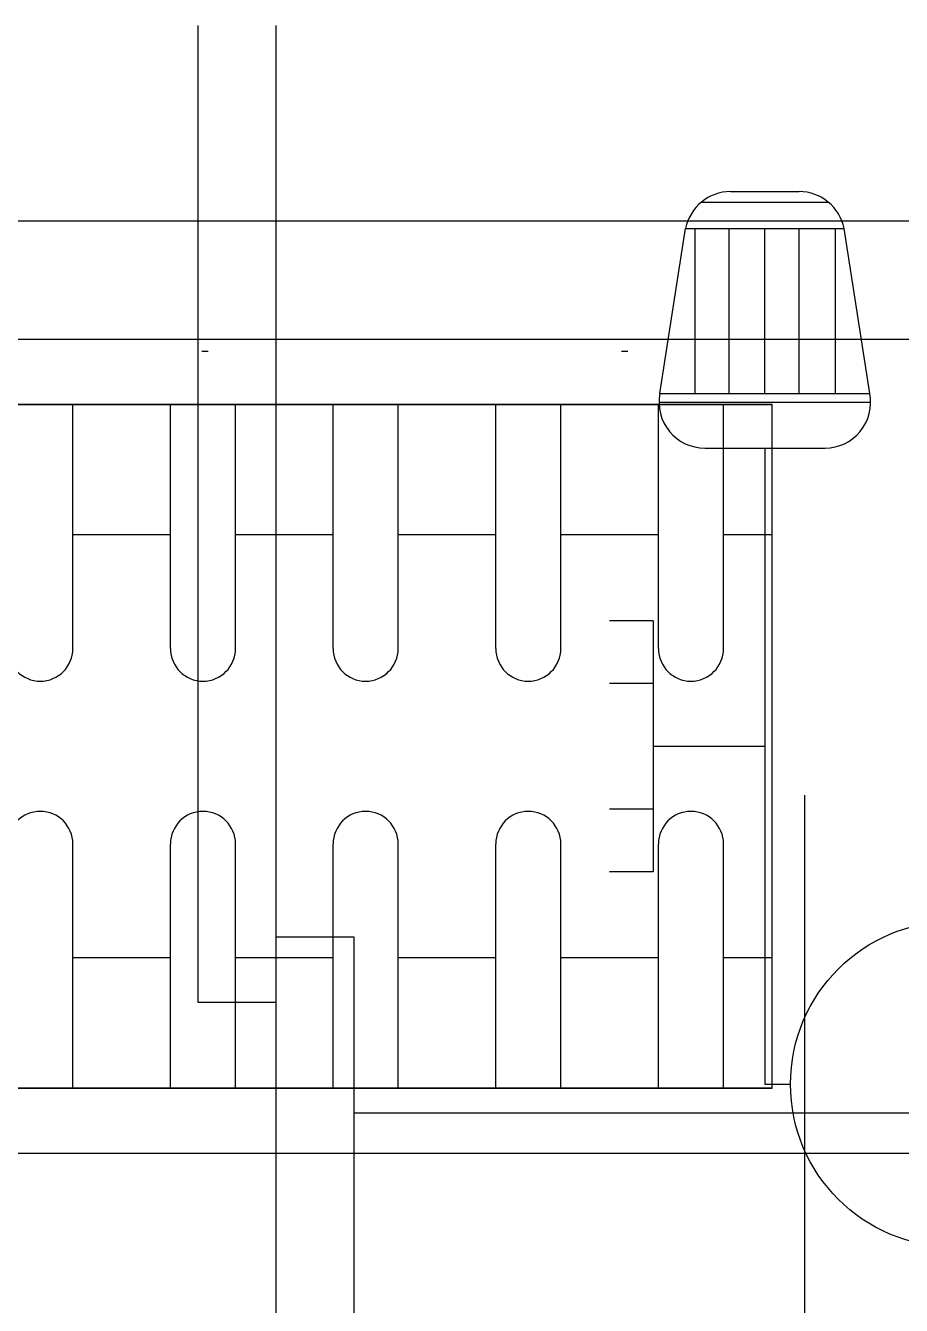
# Model space of a CAD drawing. Header units: inches. Extents: x 21 to 38546, y 13 to 15001.
# Drawn here: x 5837.91 to 5851.37, y 2542.42 to 2562.08 of the extents above; entities that cross this region are included whole.
import ezdxf

# ---------------------------------------------------------------- set-up
doc = ezdxf.new("R2010")
doc.units = ezdxf.units.IN
doc.header["$MEASUREMENT"] = 0
doc.linetypes.add('DOT', pattern=[6.35, 0, -6.35])
doc.layers.add('pex_boru_gidiş', color=1, linetype='Continuous')
doc.layers.add('RAST-IST-RADYATÖR-DİNAMİK BLOK', color=83, linetype='Continuous')
for name, color, linetype, lineweight in [('Z_MİM_-KM-BEAM-RAY', 8, 'DOT', 25), ('Z_MİM_-KM-CERAMIC-09', 8, 'Continuous', 25), ('Z_MİM_-KM-DOOR-FRAM', 8, 'Continuous', 25), ('Z_MİM_-KM-WALL-FNSH', 8, 'Continuous', 25), ('Z_MİM_-KM-WALL-PL', 8, 'Continuous', 25)]:
    doc.layers.add(name, color=color, linetype=linetype, lineweight=lineweight)

# ---------------------------------------------------------------- blocks, each defined once
blk = doc.blocks.new('A$C89484ba8')
at = {"layer": 'Z_MİM_-KM-DOOR-FRAM', "ltscale": 1.5}
blk.add_line((16.7, 2.4), (16.7, 82.4), dxfattribs=at)
blk.add_arc((16.774, 2.518), 79.882, 359.91547, 90.05332, dxfattribs=at)
at = {"layer": 'Z_MİM_-KM-WALL-FNSH'}
for p, q in [((0, 1.2), (19, 1.2)), ((13.3, 1.2), (15, 1.2)), ((15, 0), (15, 1.2)), ((0, 0), (15, 0))]:
    blk.add_line(p, q, dxfattribs=at)
blk.add_lwpolyline([(14, 2.4), (14, 1.2), (101, 1.2), (101, 2.4)], close=True, dxfattribs=at)
blk = doc.blocks.new('-KM_Kiriş İzi_ZK')
at = {"layer": 'Z_MİM_-KM-BEAM-RAY'}
blk.add_line((1980, 1575.001), (2679.999, 1575.001), dxfattribs=at)
blk = doc.blocks.new('IS_RADYATOR-PLAN-40')
at = {"layer": 'RAST-IST-RADYATÖR-DİNAMİK BLOK', "color": 7}
for p, q in [((-2.385, 11.439), (-2.78, 11.439)), ((-2.385, 1.67), (-2.385, 11.439)), ((3.25, 11.5), (3.25, 7.75)), ((4.25, 11.5), (4.25, 7.75)), ((5.75, 11.5), (5.75, 7.75)), ((6.75, 11.5), (6.75, 7.75)), ((8.25, 11.5), (8.25, 7.75)), ((2.5, 9.5), (3.25, 9.5)), ((4.25, 9.5), (5, 9.5)), ((5, 9.5), (5.75, 9.5)), ((6.75, 9.5), (7.5, 9.5)), ((7.5, 9.5), (8.25, 9.5)), ((-0.668, 6.25), (-2.385, 6.25)), ((3.25, 4.75), (3.25, 1)), ((4.25, 4.75), (4.25, 1)), ((5.75, 4.75), (5.75, 1)), ((6.75, 4.75), (6.75, 1)), ((8.25, 4.75), (8.25, 1)), ((2.5, 3), (3.25, 3)), ((4.25, 3), (5, 3)), ((5, 3), (5.75, 3)), ((6.75, 3), (7.5, 3)), ((7.5, 3), (8.25, 3)), ((-1.462, 1.67), (-3.309, 1.67)), ((-4.011, 0.968), (-0.76, 0.968)), ((-0.773, 0.833), (-3.998, 0.833)), ((-3.998, 0.833), (-3.603, -1.704)), ((-3.467, -1.704), (-3.467, 0.833)), ((-2.906, -1.704), (-2.906, 0.833)), ((-2.381, -1.704), (-2.381, 0.833)), ((-1.832, -1.704), (-1.832, 0.833)), ((-1.308, -1.704), (-1.308, 0.833)), ((-0.773, 0.833), (-1.168, -1.704)), ((-1.168, -1.704), (-3.603, -1.704)), ((-1.411, -2.11), (-3.36, -2.11)), ((-1.857, -2.27), (-2.914, -2.27))]:
    blk.add_line(p, q, dxfattribs=at)
at = {"layer": 'RAST-IST-RADYATÖR-DİNAMİK BLOK'}
for p, q in [((-0.668, 7.214), (-0.668, 8.178)), ((-0.668, 8.178), (0, 8.178)), ((-0.668, 5.286), (-0.668, 7.214)), ((-0.668, 7.214), (0, 7.214)), ((-0.668, 4.322), (-0.668, 5.286)), ((-0.668, 5.286), (0, 5.286)), ((-0.668, 4.322), (0, 4.322))]:
    blk.add_line(p, q, dxfattribs=at)
for points in [[(0, 0), (40, 0), (40, 12.5), (0, 12.5)], [(2.5, 11.5), (37.5, 11.5), (37.5, 1), (2.5, 1)]]:
    blk.add_lwpolyline(points, dxfattribs=at)
at = {"layer": 'RAST-IST-RADYATÖR-DİNAMİK BLOK', "color": 10}
blk.add_circle((-5.28, 11.439), 2.5, dxfattribs=at)
at = {"layer": 'RAST-IST-RADYATÖR-DİNAMİK BLOK', "color": 7}
for centre, radius, start, end in [((3.75, 7.75), 0.5, 180, 0), ((6.25, 7.75), 0.5, 180, 0), ((8.75, 7.75), 0.5, 180, 0), ((3.75, 4.75), 0.5, 0, 180), ((6.25, 4.75), 0.5, 0, 180), ((8.75, 4.75), 0.5, 0, 180), ((-3.309, 0.968), 0.702, 90, 191.1518), ((-1.462, 0.968), 0.702, 348.8482, 90), ((-2.914, -1.568), 0.702, 191.1518, 270), ((-1.857, -1.568), 0.702, 270, 348.8482)]:
    blk.add_arc(centre, radius, start, end, dxfattribs=at)
blk = doc.blocks.new('IS_RADYATOR-PLAN-50')
at = {"layer": 'RAST-IST-RADYATÖR-DİNAMİK BLOK', "color": 7}
for p, q in [((-2.385, 11.439), (-2.78, 11.439)), ((-2.385, 1.67), (-2.385, 11.439)), ((3.25, 11.5), (3.25, 7.75)), ((4.25, 11.5), (4.25, 7.75)), ((5.75, 11.5), (5.75, 7.75)), ((6.75, 11.5), (6.75, 7.75)), ((8.25, 11.5), (8.25, 7.75)), ((2.5, 9.5), (3.25, 9.5)), ((4.25, 9.5), (5, 9.5)), ((5, 9.5), (5.75, 9.5)), ((6.75, 9.5), (7.5, 9.5)), ((7.5, 9.5), (8.25, 9.5)), ((-0.668, 6.25), (-2.385, 6.25)), ((3.25, 4.75), (3.25, 1)), ((4.25, 4.75), (4.25, 1)), ((5.75, 4.75), (5.75, 1)), ((6.75, 4.75), (6.75, 1)), ((8.25, 4.75), (8.25, 1)), ((2.5, 3), (3.25, 3)), ((4.25, 3), (5, 3)), ((5, 3), (5.75, 3)), ((6.75, 3), (7.5, 3)), ((7.5, 3), (8.25, 3)), ((-1.462, 1.67), (-3.309, 1.67)), ((-4.011, 0.968), (-0.76, 0.968)), ((-0.773, 0.833), (-3.998, 0.833)), ((-3.998, 0.833), (-3.603, -1.704)), ((-3.467, -1.704), (-3.467, 0.833)), ((-2.906, -1.704), (-2.906, 0.833)), ((-2.381, -1.704), (-2.381, 0.833)), ((-1.832, -1.704), (-1.832, 0.833)), ((-1.308, -1.704), (-1.308, 0.833)), ((-0.773, 0.833), (-1.168, -1.704)), ((-1.168, -1.704), (-3.603, -1.704)), ((-1.411, -2.11), (-3.36, -2.11)), ((-1.857, -2.27), (-2.914, -2.27))]:
    blk.add_line(p, q, dxfattribs=at)
at = {"layer": 'RAST-IST-RADYATÖR-DİNAMİK BLOK'}
for p, q in [((-0.668, 7.214), (-0.668, 8.178)), ((-0.668, 8.178), (0, 8.178)), ((-0.668, 5.286), (-0.668, 7.214)), ((-0.668, 7.214), (0, 7.214)), ((-0.668, 4.322), (-0.668, 5.286)), ((-0.668, 5.286), (0, 5.286)), ((-0.668, 4.322), (0, 4.322))]:
    blk.add_line(p, q, dxfattribs=at)
for points in [[(0, 0), (50, 0), (50, 12.5), (0, 12.5)], [(2.5, 11.5), (47.5, 11.5), (47.5, 1), (2.5, 1)]]:
    blk.add_lwpolyline(points, dxfattribs=at)
at = {"layer": 'RAST-IST-RADYATÖR-DİNAMİK BLOK', "color": 10}
blk.add_circle((-5.28, 11.439), 2.5, dxfattribs=at)
at = {"layer": 'RAST-IST-RADYATÖR-DİNAMİK BLOK', "color": 7}
for centre, radius, start, end in [((3.75, 7.75), 0.5, 180, 0), ((6.25, 7.75), 0.5, 180, 0), ((8.75, 7.75), 0.5, 180, 0), ((3.75, 4.75), 0.5, 0, 180), ((6.25, 4.75), 0.5, 0, 180), ((8.75, 4.75), 0.5, 0, 180), ((-3.309, 0.968), 0.702, 90, 191.1518), ((-1.462, 0.968), 0.702, 348.8482, 90), ((-2.914, -1.568), 0.702, 191.1518, 270), ((-1.857, -1.568), 0.702, 270, 348.8482)]:
    blk.add_arc(centre, radius, start, end, dxfattribs=at)
blk = doc.blocks.new('IS_RADYATOR-PLAN-60')
at = {"layer": 'RAST-IST-RADYATÖR-DİNAMİK BLOK', "color": 7}
for p, q in [((-2.385, 11.439), (-2.78, 11.439)), ((-2.385, 1.67), (-2.385, 11.439)), ((3.25, 11.5), (3.25, 7.75)), ((4.25, 11.5), (4.25, 7.75)), ((5.75, 11.5), (5.75, 7.75)), ((6.75, 11.5), (6.75, 7.75)), ((8.25, 11.5), (8.25, 7.75)), ((2.5, 9.5), (3.25, 9.5)), ((4.25, 9.5), (5, 9.5)), ((5, 9.5), (5.75, 9.5)), ((6.75, 9.5), (7.5, 9.5)), ((7.5, 9.5), (8.25, 9.5)), ((-0.668, 6.25), (-2.385, 6.25)), ((3.25, 4.75), (3.25, 1)), ((4.25, 4.75), (4.25, 1)), ((5.75, 4.75), (5.75, 1)), ((6.75, 4.75), (6.75, 1)), ((8.25, 4.75), (8.25, 1)), ((2.5, 3), (3.25, 3)), ((4.25, 3), (5, 3)), ((5, 3), (5.75, 3)), ((6.75, 3), (7.5, 3)), ((7.5, 3), (8.25, 3)), ((-1.462, 1.67), (-3.309, 1.67)), ((-4.011, 0.968), (-0.76, 0.968)), ((-0.773, 0.833), (-3.998, 0.833)), ((-3.998, 0.833), (-3.603, -1.704)), ((-3.467, -1.704), (-3.467, 0.833)), ((-2.906, -1.704), (-2.906, 0.833)), ((-2.381, -1.704), (-2.381, 0.833)), ((-1.832, -1.704), (-1.832, 0.833)), ((-1.308, -1.704), (-1.308, 0.833)), ((-0.773, 0.833), (-1.168, -1.704)), ((-1.168, -1.704), (-3.603, -1.704)), ((-1.411, -2.11), (-3.36, -2.11)), ((-1.857, -2.27), (-2.914, -2.27))]:
    blk.add_line(p, q, dxfattribs=at)
at = {"layer": 'RAST-IST-RADYATÖR-DİNAMİK BLOK'}
for p, q in [((-0.668, 7.214), (-0.668, 8.178)), ((-0.668, 8.178), (0, 8.178)), ((-0.668, 5.286), (-0.668, 7.214)), ((-0.668, 7.214), (0, 7.214)), ((-0.668, 4.322), (-0.668, 5.286)), ((-0.668, 5.286), (0, 5.286)), ((-0.668, 4.322), (0, 4.322))]:
    blk.add_line(p, q, dxfattribs=at)
for points in [[(0, 0), (60, 0), (60, 12.5), (0, 12.5)], [(2.5, 11.5), (57.5, 11.5), (57.5, 1), (2.5, 1)]]:
    blk.add_lwpolyline(points, dxfattribs=at)
at = {"layer": 'RAST-IST-RADYATÖR-DİNAMİK BLOK', "color": 10}
blk.add_circle((-5.28, 11.439), 2.5, dxfattribs=at)
at = {"layer": 'RAST-IST-RADYATÖR-DİNAMİK BLOK', "color": 7}
for centre, radius, start, end in [((3.75, 7.75), 0.5, 180, 0), ((6.25, 7.75), 0.5, 180, 0), ((8.75, 7.75), 0.5, 180, 0), ((3.75, 4.75), 0.5, 0, 180), ((6.25, 4.75), 0.5, 0, 180), ((8.75, 4.75), 0.5, 0, 180), ((-3.309, 0.968), 0.702, 90, 191.1518), ((-1.462, 0.968), 0.702, 348.8482, 90), ((-2.914, -1.568), 0.702, 191.1518, 270), ((-1.857, -1.568), 0.702, 270, 348.8482)]:
    blk.add_arc(centre, radius, start, end, dxfattribs=at)
blk = doc.blocks.new('IS_RADYATOR-PLAN-70')
at = {"layer": 'RAST-IST-RADYATÖR-DİNAMİK BLOK', "color": 7}
for p, q in [((-2.385, 11.439), (-2.78, 11.439)), ((-2.385, 1.67), (-2.385, 11.439)), ((3.25, 11.5), (3.25, 7.75)), ((4.25, 11.5), (4.25, 7.75)), ((5.75, 11.5), (5.75, 7.75)), ((6.75, 11.5), (6.75, 7.75)), ((8.25, 11.5), (8.25, 7.75)), ((2.5, 9.5), (3.25, 9.5)), ((4.25, 9.5), (5, 9.5)), ((5, 9.5), (5.75, 9.5)), ((6.75, 9.5), (7.5, 9.5)), ((7.5, 9.5), (8.25, 9.5)), ((-0.668, 6.25), (-2.385, 6.25)), ((3.25, 4.75), (3.25, 1)), ((4.25, 4.75), (4.25, 1)), ((5.75, 4.75), (5.75, 1)), ((6.75, 4.75), (6.75, 1)), ((8.25, 4.75), (8.25, 1)), ((2.5, 3), (3.25, 3)), ((4.25, 3), (5, 3)), ((5, 3), (5.75, 3)), ((6.75, 3), (7.5, 3)), ((7.5, 3), (8.25, 3)), ((-1.462, 1.67), (-3.309, 1.67)), ((-4.011, 0.968), (-0.76, 0.968)), ((-0.773, 0.833), (-3.998, 0.833)), ((-3.998, 0.833), (-3.603, -1.704)), ((-3.467, -1.704), (-3.467, 0.833)), ((-2.906, -1.704), (-2.906, 0.833)), ((-2.381, -1.704), (-2.381, 0.833)), ((-1.832, -1.704), (-1.832, 0.833)), ((-1.308, -1.704), (-1.308, 0.833)), ((-0.773, 0.833), (-1.168, -1.704)), ((-1.168, -1.704), (-3.603, -1.704)), ((-1.411, -2.11), (-3.36, -2.11)), ((-1.857, -2.27), (-2.914, -2.27))]:
    blk.add_line(p, q, dxfattribs=at)
at = {"layer": 'RAST-IST-RADYATÖR-DİNAMİK BLOK'}
for p, q in [((-0.668, 7.214), (-0.668, 8.178)), ((-0.668, 8.178), (0, 8.178)), ((-0.668, 5.286), (-0.668, 7.214)), ((-0.668, 7.214), (0, 7.214)), ((-0.668, 4.322), (-0.668, 5.286)), ((-0.668, 5.286), (0, 5.286)), ((-0.668, 4.322), (0, 4.322))]:
    blk.add_line(p, q, dxfattribs=at)
for points in [[(0, 0), (70, 0), (70, 12.5), (0, 12.5)], [(2.5, 11.5), (67.5, 11.5), (67.5, 1), (2.5, 1)]]:
    blk.add_lwpolyline(points, dxfattribs=at)
at = {"layer": 'RAST-IST-RADYATÖR-DİNAMİK BLOK', "color": 10}
blk.add_circle((-5.28, 11.439), 2.5, dxfattribs=at)
at = {"layer": 'RAST-IST-RADYATÖR-DİNAMİK BLOK', "color": 7}
for centre, radius, start, end in [((3.75, 7.75), 0.5, 180, 0), ((6.25, 7.75), 0.5, 180, 0), ((8.75, 7.75), 0.5, 180, 0), ((3.75, 4.75), 0.5, 0, 180), ((6.25, 4.75), 0.5, 0, 180), ((8.75, 4.75), 0.5, 0, 180), ((-3.309, 0.968), 0.702, 90, 191.1518), ((-1.462, 0.968), 0.702, 348.8482, 90), ((-2.914, -1.568), 0.702, 191.1518, 270), ((-1.857, -1.568), 0.702, 270, 348.8482)]:
    blk.add_arc(centre, radius, start, end, dxfattribs=at)
blk = doc.blocks.new('IS_RADYATOR-PLAN-80')
at = {"layer": 'RAST-IST-RADYATÖR-DİNAMİK BLOK', "color": 7}
for p, q in [((-2.385, 11.439), (-2.78, 11.439)), ((-2.385, 1.67), (-2.385, 11.439)), ((3.25, 11.5), (3.25, 7.75)), ((4.25, 11.5), (4.25, 7.75)), ((5.75, 11.5), (5.75, 7.75)), ((6.75, 11.5), (6.75, 7.75)), ((8.25, 11.5), (8.25, 7.75)), ((2.5, 9.5), (3.25, 9.5)), ((4.25, 9.5), (5, 9.5)), ((5, 9.5), (5.75, 9.5)), ((6.75, 9.5), (7.5, 9.5)), ((7.5, 9.5), (8.25, 9.5)), ((-0.668, 6.25), (-2.385, 6.25)), ((3.25, 4.75), (3.25, 1)), ((4.25, 4.75), (4.25, 1)), ((5.75, 4.75), (5.75, 1)), ((6.75, 4.75), (6.75, 1)), ((8.25, 4.75), (8.25, 1)), ((2.5, 3), (3.25, 3)), ((4.25, 3), (5, 3)), ((5, 3), (5.75, 3)), ((6.75, 3), (7.5, 3)), ((7.5, 3), (8.25, 3)), ((-1.462, 1.67), (-3.309, 1.67)), ((-4.011, 0.968), (-0.76, 0.968)), ((-0.773, 0.833), (-3.998, 0.833)), ((-3.998, 0.833), (-3.603, -1.704)), ((-3.467, -1.704), (-3.467, 0.833)), ((-2.906, -1.704), (-2.906, 0.833)), ((-2.381, -1.704), (-2.381, 0.833)), ((-1.832, -1.704), (-1.832, 0.833)), ((-1.308, -1.704), (-1.308, 0.833)), ((-0.773, 0.833), (-1.168, -1.704)), ((-1.168, -1.704), (-3.603, -1.704)), ((-1.411, -2.11), (-3.36, -2.11)), ((-1.857, -2.27), (-2.914, -2.27))]:
    blk.add_line(p, q, dxfattribs=at)
at = {"layer": 'RAST-IST-RADYATÖR-DİNAMİK BLOK'}
for p, q in [((-0.668, 7.214), (-0.668, 8.178)), ((-0.668, 8.178), (0, 8.178)), ((-0.668, 5.286), (-0.668, 7.214)), ((-0.668, 7.214), (0, 7.214)), ((-0.668, 4.322), (-0.668, 5.286)), ((-0.668, 5.286), (0, 5.286)), ((-0.668, 4.322), (0, 4.322))]:
    blk.add_line(p, q, dxfattribs=at)
for points in [[(0, 0), (80, 0), (80, 12.5), (0, 12.5)], [(2.5, 11.5), (77.5, 11.5), (77.5, 1), (2.5, 1)]]:
    blk.add_lwpolyline(points, dxfattribs=at)
at = {"layer": 'RAST-IST-RADYATÖR-DİNAMİK BLOK', "color": 10}
blk.add_circle((-5.28, 11.439), 2.5, dxfattribs=at)
at = {"layer": 'RAST-IST-RADYATÖR-DİNAMİK BLOK', "color": 7}
for centre, radius, start, end in [((3.75, 7.75), 0.5, 180, 0), ((6.25, 7.75), 0.5, 180, 0), ((8.75, 7.75), 0.5, 180, 0), ((3.75, 4.75), 0.5, 0, 180), ((6.25, 4.75), 0.5, 0, 180), ((8.75, 4.75), 0.5, 0, 180), ((-3.309, 0.968), 0.702, 90, 191.1518), ((-1.462, 0.968), 0.702, 348.8482, 90), ((-2.914, -1.568), 0.702, 191.1518, 270), ((-1.857, -1.568), 0.702, 270, 348.8482)]:
    blk.add_arc(centre, radius, start, end, dxfattribs=at)
blk = doc.blocks.new('IS_RADYATOR-PLAN-90')
at = {"layer": 'RAST-IST-RADYATÖR-DİNAMİK BLOK', "color": 7}
for p, q in [((-2.385, 11.439), (-2.78, 11.439)), ((-2.385, 1.67), (-2.385, 11.439)), ((3.25, 11.5), (3.25, 7.75)), ((4.25, 11.5), (4.25, 7.75)), ((5.75, 11.5), (5.75, 7.75)), ((6.75, 11.5), (6.75, 7.75)), ((8.25, 11.5), (8.25, 7.75)), ((2.5, 9.5), (3.25, 9.5)), ((4.25, 9.5), (5, 9.5)), ((5, 9.5), (5.75, 9.5)), ((6.75, 9.5), (7.5, 9.5)), ((7.5, 9.5), (8.25, 9.5)), ((-0.668, 6.25), (-2.385, 6.25)), ((3.25, 4.75), (3.25, 1)), ((4.25, 4.75), (4.25, 1)), ((5.75, 4.75), (5.75, 1)), ((6.75, 4.75), (6.75, 1)), ((8.25, 4.75), (8.25, 1)), ((2.5, 3), (3.25, 3)), ((4.25, 3), (5, 3)), ((5, 3), (5.75, 3)), ((6.75, 3), (7.5, 3)), ((7.5, 3), (8.25, 3)), ((-1.462, 1.67), (-3.309, 1.67)), ((-4.011, 0.968), (-0.76, 0.968)), ((-0.773, 0.833), (-3.998, 0.833)), ((-3.998, 0.833), (-3.603, -1.704)), ((-3.467, -1.704), (-3.467, 0.833)), ((-2.906, -1.704), (-2.906, 0.833)), ((-2.381, -1.704), (-2.381, 0.833)), ((-1.832, -1.704), (-1.832, 0.833)), ((-1.308, -1.704), (-1.308, 0.833)), ((-0.773, 0.833), (-1.168, -1.704)), ((-1.168, -1.704), (-3.603, -1.704)), ((-1.411, -2.11), (-3.36, -2.11)), ((-1.857, -2.27), (-2.914, -2.27))]:
    blk.add_line(p, q, dxfattribs=at)
at = {"layer": 'RAST-IST-RADYATÖR-DİNAMİK BLOK'}
for p, q in [((-0.668, 7.214), (-0.668, 8.178)), ((-0.668, 8.178), (0, 8.178)), ((-0.668, 5.286), (-0.668, 7.214)), ((-0.668, 7.214), (0, 7.214)), ((-0.668, 4.322), (-0.668, 5.286)), ((-0.668, 5.286), (0, 5.286)), ((-0.668, 4.322), (0, 4.322))]:
    blk.add_line(p, q, dxfattribs=at)
for points in [[(0, 0), (90, 0), (90, 12.5), (0, 12.5)], [(2.5, 11.5), (87.5, 11.5), (87.5, 1), (2.5, 1)]]:
    blk.add_lwpolyline(points, dxfattribs=at)
at = {"layer": 'RAST-IST-RADYATÖR-DİNAMİK BLOK', "color": 10}
blk.add_circle((-5.28, 11.439), 2.5, dxfattribs=at)
at = {"layer": 'RAST-IST-RADYATÖR-DİNAMİK BLOK', "color": 7}
for centre, radius, start, end in [((3.75, 7.75), 0.5, 180, 0), ((6.25, 7.75), 0.5, 180, 0), ((8.75, 7.75), 0.5, 180, 0), ((3.75, 4.75), 0.5, 0, 180), ((6.25, 4.75), 0.5, 0, 180), ((8.75, 4.75), 0.5, 0, 180), ((-3.309, 0.968), 0.702, 90, 191.1518), ((-1.462, 0.968), 0.702, 348.8482, 90), ((-2.914, -1.568), 0.702, 191.1518, 270), ((-1.857, -1.568), 0.702, 270, 348.8482)]:
    blk.add_arc(centre, radius, start, end, dxfattribs=at)
blk = doc.blocks.new('IS_RADYATOR-PLAN-100')
at = {"layer": 'RAST-IST-RADYATÖR-DİNAMİK BLOK', "color": 7}
for p, q in [((-2.385, 11.439), (-2.78, 11.439)), ((-2.385, 1.67), (-2.385, 11.439)), ((3.25, 11.5), (3.25, 7.75)), ((4.25, 11.5), (4.25, 7.75)), ((5.75, 11.5), (5.75, 7.75)), ((6.75, 11.5), (6.75, 7.75)), ((8.25, 11.5), (8.25, 7.75)), ((2.5, 9.5), (3.25, 9.5)), ((4.25, 9.5), (5, 9.5)), ((5, 9.5), (5.75, 9.5)), ((6.75, 9.5), (7.5, 9.5)), ((7.5, 9.5), (8.25, 9.5)), ((-0.668, 6.25), (-2.385, 6.25)), ((3.25, 4.75), (3.25, 1)), ((4.25, 4.75), (4.25, 1)), ((5.75, 4.75), (5.75, 1)), ((6.75, 4.75), (6.75, 1)), ((8.25, 4.75), (8.25, 1)), ((2.5, 3), (3.25, 3)), ((4.25, 3), (5, 3)), ((5, 3), (5.75, 3)), ((6.75, 3), (7.5, 3)), ((7.5, 3), (8.25, 3)), ((-1.462, 1.67), (-3.309, 1.67)), ((-4.011, 0.968), (-0.76, 0.968)), ((-0.773, 0.833), (-3.998, 0.833)), ((-3.998, 0.833), (-3.603, -1.704)), ((-3.467, -1.704), (-3.467, 0.833)), ((-2.906, -1.704), (-2.906, 0.833)), ((-2.381, -1.704), (-2.381, 0.833)), ((-1.832, -1.704), (-1.832, 0.833)), ((-1.308, -1.704), (-1.308, 0.833)), ((-0.773, 0.833), (-1.168, -1.704)), ((-1.168, -1.704), (-3.603, -1.704)), ((-1.411, -2.11), (-3.36, -2.11)), ((-1.857, -2.27), (-2.914, -2.27))]:
    blk.add_line(p, q, dxfattribs=at)
at = {"layer": 'RAST-IST-RADYATÖR-DİNAMİK BLOK'}
for p, q in [((-0.668, 7.214), (-0.668, 8.178)), ((-0.668, 8.178), (0, 8.178)), ((-0.668, 5.286), (-0.668, 7.214)), ((-0.668, 7.214), (0, 7.214)), ((-0.668, 4.322), (-0.668, 5.286)), ((-0.668, 5.286), (0, 5.286)), ((-0.668, 4.322), (0, 4.322))]:
    blk.add_line(p, q, dxfattribs=at)
for points in [[(0, 0), (100, 0), (100, 12.5), (0, 12.5)], [(2.5, 11.5), (97.5, 11.5), (97.5, 1), (2.5, 1)]]:
    blk.add_lwpolyline(points, dxfattribs=at)
at = {"layer": 'RAST-IST-RADYATÖR-DİNAMİK BLOK', "color": 10}
blk.add_circle((-5.28, 11.439), 2.5, dxfattribs=at)
at = {"layer": 'RAST-IST-RADYATÖR-DİNAMİK BLOK', "color": 7}
for centre, radius, start, end in [((3.75, 7.75), 0.5, 180, 0), ((6.25, 7.75), 0.5, 180, 0), ((8.75, 7.75), 0.5, 180, 0), ((3.75, 4.75), 0.5, 0, 180), ((6.25, 4.75), 0.5, 0, 180), ((8.75, 4.75), 0.5, 0, 180), ((-3.309, 0.968), 0.702, 90, 191.1518), ((-1.462, 0.968), 0.702, 348.8482, 90), ((-2.914, -1.568), 0.702, 191.1518, 270), ((-1.857, -1.568), 0.702, 270, 348.8482)]:
    blk.add_arc(centre, radius, start, end, dxfattribs=at)
blk = doc.blocks.new('IS_RADYATOR-PLAN-110')
at = {"layer": 'RAST-IST-RADYATÖR-DİNAMİK BLOK', "color": 7}
for p, q in [((-2.385, 11.439), (-2.78, 11.439)), ((-2.385, 1.67), (-2.385, 11.439)), ((3.25, 11.5), (3.25, 7.75)), ((4.25, 11.5), (4.25, 7.75)), ((5.75, 11.5), (5.75, 7.75)), ((6.75, 11.5), (6.75, 7.75)), ((8.25, 11.5), (8.25, 7.75)), ((2.5, 9.5), (3.25, 9.5)), ((4.25, 9.5), (5, 9.5)), ((5, 9.5), (5.75, 9.5)), ((6.75, 9.5), (7.5, 9.5)), ((7.5, 9.5), (8.25, 9.5)), ((-0.668, 6.25), (-2.385, 6.25)), ((3.25, 4.75), (3.25, 1)), ((4.25, 4.75), (4.25, 1)), ((5.75, 4.75), (5.75, 1)), ((6.75, 4.75), (6.75, 1)), ((8.25, 4.75), (8.25, 1)), ((2.5, 3), (3.25, 3)), ((4.25, 3), (5, 3)), ((5, 3), (5.75, 3)), ((6.75, 3), (7.5, 3)), ((7.5, 3), (8.25, 3)), ((-1.462, 1.67), (-3.309, 1.67)), ((-4.011, 0.968), (-0.76, 0.968)), ((-0.773, 0.833), (-3.998, 0.833)), ((-3.998, 0.833), (-3.603, -1.704)), ((-3.467, -1.704), (-3.467, 0.833)), ((-2.906, -1.704), (-2.906, 0.833)), ((-2.381, -1.704), (-2.381, 0.833)), ((-1.832, -1.704), (-1.832, 0.833)), ((-1.308, -1.704), (-1.308, 0.833)), ((-0.773, 0.833), (-1.168, -1.704)), ((-1.168, -1.704), (-3.603, -1.704)), ((-1.411, -2.11), (-3.36, -2.11)), ((-1.857, -2.27), (-2.914, -2.27))]:
    blk.add_line(p, q, dxfattribs=at)
at = {"layer": 'RAST-IST-RADYATÖR-DİNAMİK BLOK'}
for p, q in [((-0.668, 7.214), (-0.668, 8.178)), ((-0.668, 8.178), (0, 8.178)), ((-0.668, 5.286), (-0.668, 7.214)), ((-0.668, 7.214), (0, 7.214)), ((-0.668, 4.322), (-0.668, 5.286)), ((-0.668, 5.286), (0, 5.286)), ((-0.668, 4.322), (0, 4.322))]:
    blk.add_line(p, q, dxfattribs=at)
for points in [[(0, 0), (110, 0), (110, 12.5), (0, 12.5)], [(2.5, 11.5), (107.5, 11.5), (107.5, 1), (2.5, 1)]]:
    blk.add_lwpolyline(points, dxfattribs=at)
at = {"layer": 'RAST-IST-RADYATÖR-DİNAMİK BLOK', "color": 10}
blk.add_circle((-5.28, 11.439), 2.5, dxfattribs=at)
at = {"layer": 'RAST-IST-RADYATÖR-DİNAMİK BLOK', "color": 7}
for centre, radius, start, end in [((3.75, 7.75), 0.5, 180, 0), ((6.25, 7.75), 0.5, 180, 0), ((8.75, 7.75), 0.5, 180, 0), ((3.75, 4.75), 0.5, 0, 180), ((6.25, 4.75), 0.5, 0, 180), ((8.75, 4.75), 0.5, 0, 180), ((-3.309, 0.968), 0.702, 90, 191.1518), ((-1.462, 0.968), 0.702, 348.8482, 90), ((-2.914, -1.568), 0.702, 191.1518, 270), ((-1.857, -1.568), 0.702, 270, 348.8482)]:
    blk.add_arc(centre, radius, start, end, dxfattribs=at)
blk = doc.blocks.new('IS_RADYATOR-PLAN-120')
at = {"layer": 'RAST-IST-RADYATÖR-DİNAMİK BLOK', "color": 7}
for p, q in [((-2.385, 11.439), (-2.78, 11.439)), ((-2.385, 1.67), (-2.385, 11.439)), ((3.25, 11.5), (3.25, 7.75)), ((4.25, 11.5), (4.25, 7.75)), ((5.75, 11.5), (5.75, 7.75)), ((6.75, 11.5), (6.75, 7.75)), ((8.25, 11.5), (8.25, 7.75)), ((2.5, 9.5), (3.25, 9.5)), ((4.25, 9.5), (5, 9.5)), ((5, 9.5), (5.75, 9.5)), ((6.75, 9.5), (7.5, 9.5)), ((7.5, 9.5), (8.25, 9.5)), ((-0.668, 6.25), (-2.385, 6.25)), ((3.25, 4.75), (3.25, 1)), ((4.25, 4.75), (4.25, 1)), ((5.75, 4.75), (5.75, 1)), ((6.75, 4.75), (6.75, 1)), ((8.25, 4.75), (8.25, 1)), ((2.5, 3), (3.25, 3)), ((4.25, 3), (5, 3)), ((5, 3), (5.75, 3)), ((6.75, 3), (7.5, 3)), ((7.5, 3), (8.25, 3)), ((-1.462, 1.67), (-3.309, 1.67)), ((-4.011, 0.968), (-0.76, 0.968)), ((-0.773, 0.833), (-3.998, 0.833)), ((-3.998, 0.833), (-3.603, -1.704)), ((-3.467, -1.704), (-3.467, 0.833)), ((-2.906, -1.704), (-2.906, 0.833)), ((-2.381, -1.704), (-2.381, 0.833)), ((-1.832, -1.704), (-1.832, 0.833)), ((-1.308, -1.704), (-1.308, 0.833)), ((-0.773, 0.833), (-1.168, -1.704)), ((-1.168, -1.704), (-3.603, -1.704)), ((-1.411, -2.11), (-3.36, -2.11)), ((-1.857, -2.27), (-2.914, -2.27))]:
    blk.add_line(p, q, dxfattribs=at)
at = {"layer": 'RAST-IST-RADYATÖR-DİNAMİK BLOK'}
for p, q in [((-0.668, 7.214), (-0.668, 8.178)), ((-0.668, 8.178), (0, 8.178)), ((-0.668, 5.286), (-0.668, 7.214)), ((-0.668, 7.214), (0, 7.214)), ((-0.668, 4.322), (-0.668, 5.286)), ((-0.668, 5.286), (0, 5.286)), ((-0.668, 4.322), (0, 4.322))]:
    blk.add_line(p, q, dxfattribs=at)
for points in [[(0, 0), (120, 0), (120, 12.5), (0, 12.5)], [(2.5, 11.5), (117.5, 11.5), (117.5, 1), (2.5, 1)]]:
    blk.add_lwpolyline(points, dxfattribs=at)
at = {"layer": 'RAST-IST-RADYATÖR-DİNAMİK BLOK', "color": 10}
blk.add_circle((-5.28, 11.439), 2.5, dxfattribs=at)
at = {"layer": 'RAST-IST-RADYATÖR-DİNAMİK BLOK', "color": 7}
for centre, radius, start, end in [((3.75, 7.75), 0.5, 180, 0), ((6.25, 7.75), 0.5, 180, 0), ((8.75, 7.75), 0.5, 180, 0), ((3.75, 4.75), 0.5, 0, 180), ((6.25, 4.75), 0.5, 0, 180), ((8.75, 4.75), 0.5, 0, 180), ((-3.309, 0.968), 0.702, 90, 191.1518), ((-1.462, 0.968), 0.702, 348.8482, 90), ((-2.914, -1.568), 0.702, 191.1518, 270), ((-1.857, -1.568), 0.702, 270, 348.8482)]:
    blk.add_arc(centre, radius, start, end, dxfattribs=at)
blk = doc.blocks.new('IS_RADYATOR-PLAN-130')
at = {"layer": 'RAST-IST-RADYATÖR-DİNAMİK BLOK', "color": 7}
for p, q in [((-2.385, 11.439), (-2.78, 11.439)), ((-2.385, 1.67), (-2.385, 11.439)), ((3.25, 11.5), (3.25, 7.75)), ((4.25, 11.5), (4.25, 7.75)), ((5.75, 11.5), (5.75, 7.75)), ((6.75, 11.5), (6.75, 7.75)), ((8.25, 11.5), (8.25, 7.75)), ((2.5, 9.5), (3.25, 9.5)), ((4.25, 9.5), (5, 9.5)), ((5, 9.5), (5.75, 9.5)), ((6.75, 9.5), (7.5, 9.5)), ((7.5, 9.5), (8.25, 9.5)), ((-0.668, 6.25), (-2.385, 6.25)), ((3.25, 4.75), (3.25, 1)), ((4.25, 4.75), (4.25, 1)), ((5.75, 4.75), (5.75, 1)), ((6.75, 4.75), (6.75, 1)), ((8.25, 4.75), (8.25, 1)), ((2.5, 3), (3.25, 3)), ((4.25, 3), (5, 3)), ((5, 3), (5.75, 3)), ((6.75, 3), (7.5, 3)), ((7.5, 3), (8.25, 3)), ((-1.462, 1.67), (-3.309, 1.67)), ((-4.011, 0.968), (-0.76, 0.968)), ((-0.773, 0.833), (-3.998, 0.833)), ((-3.998, 0.833), (-3.603, -1.704)), ((-3.467, -1.704), (-3.467, 0.833)), ((-2.906, -1.704), (-2.906, 0.833)), ((-2.381, -1.704), (-2.381, 0.833)), ((-1.832, -1.704), (-1.832, 0.833)), ((-1.308, -1.704), (-1.308, 0.833)), ((-0.773, 0.833), (-1.168, -1.704)), ((-1.168, -1.704), (-3.603, -1.704)), ((-1.411, -2.11), (-3.36, -2.11)), ((-1.857, -2.27), (-2.914, -2.27))]:
    blk.add_line(p, q, dxfattribs=at)
at = {"layer": 'RAST-IST-RADYATÖR-DİNAMİK BLOK'}
for p, q in [((-0.668, 7.214), (-0.668, 8.178)), ((-0.668, 8.178), (0, 8.178)), ((-0.668, 5.286), (-0.668, 7.214)), ((-0.668, 7.214), (0, 7.214)), ((-0.668, 4.322), (-0.668, 5.286)), ((-0.668, 5.286), (0, 5.286)), ((-0.668, 4.322), (0, 4.322))]:
    blk.add_line(p, q, dxfattribs=at)
for points in [[(0, 0), (130, 0), (130, 12.5), (0, 12.5)], [(2.5, 11.5), (127.5, 11.5), (127.5, 1), (2.5, 1)]]:
    blk.add_lwpolyline(points, dxfattribs=at)
at = {"layer": 'RAST-IST-RADYATÖR-DİNAMİK BLOK', "color": 10}
blk.add_circle((-5.28, 11.439), 2.5, dxfattribs=at)
at = {"layer": 'RAST-IST-RADYATÖR-DİNAMİK BLOK', "color": 7}
for centre, radius, start, end in [((3.75, 7.75), 0.5, 180, 0), ((6.25, 7.75), 0.5, 180, 0), ((8.75, 7.75), 0.5, 180, 0), ((3.75, 4.75), 0.5, 0, 180), ((6.25, 4.75), 0.5, 0, 180), ((8.75, 4.75), 0.5, 0, 180), ((-3.309, 0.968), 0.702, 90, 191.1518), ((-1.462, 0.968), 0.702, 348.8482, 90), ((-2.914, -1.568), 0.702, 191.1518, 270), ((-1.857, -1.568), 0.702, 270, 348.8482)]:
    blk.add_arc(centre, radius, start, end, dxfattribs=at)
blk = doc.blocks.new('IS_RADYATOR-PLAN-140')
at = {"layer": 'RAST-IST-RADYATÖR-DİNAMİK BLOK', "color": 7}
for p, q in [((-2.385, 11.439), (-2.78, 11.439)), ((-2.385, 1.67), (-2.385, 11.439)), ((3.25, 11.5), (3.25, 7.75)), ((4.25, 11.5), (4.25, 7.75)), ((5.75, 11.5), (5.75, 7.75)), ((6.75, 11.5), (6.75, 7.75)), ((8.25, 11.5), (8.25, 7.75)), ((2.5, 9.5), (3.25, 9.5)), ((4.25, 9.5), (5, 9.5)), ((5, 9.5), (5.75, 9.5)), ((6.75, 9.5), (7.5, 9.5)), ((7.5, 9.5), (8.25, 9.5)), ((-0.668, 6.25), (-2.385, 6.25)), ((3.25, 4.75), (3.25, 1)), ((4.25, 4.75), (4.25, 1)), ((5.75, 4.75), (5.75, 1)), ((6.75, 4.75), (6.75, 1)), ((8.25, 4.75), (8.25, 1)), ((2.5, 3), (3.25, 3)), ((4.25, 3), (5, 3)), ((5, 3), (5.75, 3)), ((6.75, 3), (7.5, 3)), ((7.5, 3), (8.25, 3)), ((-1.462, 1.67), (-3.309, 1.67)), ((-4.011, 0.968), (-0.76, 0.968)), ((-0.773, 0.833), (-3.998, 0.833)), ((-3.998, 0.833), (-3.603, -1.704)), ((-3.467, -1.704), (-3.467, 0.833)), ((-2.906, -1.704), (-2.906, 0.833)), ((-2.381, -1.704), (-2.381, 0.833)), ((-1.832, -1.704), (-1.832, 0.833)), ((-1.308, -1.704), (-1.308, 0.833)), ((-0.773, 0.833), (-1.168, -1.704)), ((-1.168, -1.704), (-3.603, -1.704)), ((-1.411, -2.11), (-3.36, -2.11)), ((-1.857, -2.27), (-2.914, -2.27))]:
    blk.add_line(p, q, dxfattribs=at)
at = {"layer": 'RAST-IST-RADYATÖR-DİNAMİK BLOK'}
for p, q in [((-0.668, 7.214), (-0.668, 8.178)), ((-0.668, 8.178), (0, 8.178)), ((-0.668, 5.286), (-0.668, 7.214)), ((-0.668, 7.214), (0, 7.214)), ((-0.668, 4.322), (-0.668, 5.286)), ((-0.668, 5.286), (0, 5.286)), ((-0.668, 4.322), (0, 4.322))]:
    blk.add_line(p, q, dxfattribs=at)
for points in [[(0, 0), (140, 0), (140, 12.5), (0, 12.5)], [(2.5, 11.5), (137.5, 11.5), (137.5, 1), (2.5, 1)]]:
    blk.add_lwpolyline(points, dxfattribs=at)
at = {"layer": 'RAST-IST-RADYATÖR-DİNAMİK BLOK', "color": 10}
blk.add_circle((-5.28, 11.439), 2.5, dxfattribs=at)
at = {"layer": 'RAST-IST-RADYATÖR-DİNAMİK BLOK', "color": 7}
for centre, radius, start, end in [((3.75, 7.75), 0.5, 180, 0), ((6.25, 7.75), 0.5, 180, 0), ((8.75, 7.75), 0.5, 180, 0), ((3.75, 4.75), 0.5, 0, 180), ((6.25, 4.75), 0.5, 0, 180), ((8.75, 4.75), 0.5, 0, 180), ((-3.309, 0.968), 0.702, 90, 191.1518), ((-1.462, 0.968), 0.702, 348.8482, 90), ((-2.914, -1.568), 0.702, 191.1518, 270), ((-1.857, -1.568), 0.702, 270, 348.8482)]:
    blk.add_arc(centre, radius, start, end, dxfattribs=at)
blk = doc.blocks.new('IS_RADYATOR-PLAN-150')
at = {"layer": 'RAST-IST-RADYATÖR-DİNAMİK BLOK', "color": 7}
for p, q in [((-1.75, 11.5), (-1.75, 7.75)), ((-0.75, 11.5), (-0.75, 7.75)), ((0.75, 11.5), (0.75, 7.75)), ((1.75, 11.5), (1.75, 7.75)), ((3.25, 11.5), (3.25, 7.75)), ((4.25, 11.5), (4.25, 7.75)), ((5.75, 11.5), (5.75, 7.75)), ((6.75, 11.5), (6.75, 7.75)), ((8.25, 11.5), (8.25, 7.75)), ((-2.5, 9.5), (-1.75, 9.5)), ((-0.75, 9.5), (0, 9.5)), ((0, 9.5), (0.75, 9.5)), ((1.75, 9.5), (2.5, 9.5)), ((2.5, 9.5), (3.25, 9.5)), ((4.25, 9.5), (5, 9.5)), ((5, 9.5), (5.75, 9.5)), ((6.75, 9.5), (7.5, 9.5)), ((7.5, 9.5), (8.25, 9.5)), ((-1.75, 4.75), (-1.75, 1)), ((-0.75, 4.75), (-0.75, 1)), ((0.75, 4.75), (0.75, 1)), ((1.75, 4.75), (1.75, 1)), ((3.25, 4.75), (3.25, 1)), ((4.25, 4.75), (4.25, 1)), ((5.75, 4.75), (5.75, 1)), ((6.75, 4.75), (6.75, 1)), ((8.25, 4.75), (8.25, 1)), ((-2.5, 3), (-1.75, 3)), ((-0.75, 3), (0, 3)), ((0, 3), (0.75, 3)), ((1.75, 3), (2.5, 3)), ((2.5, 3), (3.25, 3)), ((4.25, 3), (5, 3)), ((5, 3), (5.75, 3)), ((6.75, 3), (7.5, 3)), ((7.5, 3), (8.25, 3))]:
    blk.add_line(p, q, dxfattribs=at)
at = {"layer": 'RAST-IST-RADYATÖR-DİNAMİK BLOK'}
for points in [[(-5, 0), (145, 0), (145, 12.5), (-5, 12.5)], [(-2.5, 11.5), (142.5, 11.5), (142.5, 1), (-2.5, 1)]]:
    blk.add_lwpolyline(points, dxfattribs=at)
at = {"layer": 'RAST-IST-RADYATÖR-DİNAMİK BLOK', "color": 7}
for centre, start, end in [((-1.25, 7.75), 180, 0), ((1.25, 7.75), 180, 0), ((3.75, 7.75), 180, 0), ((6.25, 7.75), 180, 0), ((8.75, 7.75), 180, 0), ((-1.25, 4.75), 0, 180), ((1.25, 4.75), 0, 180), ((3.75, 4.75), 0, 180), ((6.25, 4.75), 0, 180), ((8.75, 4.75), 0, 180)]:
    blk.add_arc(centre, 0.5, start, end, dxfattribs=at)
blk = doc.blocks.new('IS_RADYATOR-PLAN-160')
at = {"layer": 'RAST-IST-RADYATÖR-DİNAMİK BLOK', "color": 7}
for p, q in [((-1.75, 11.5), (-1.75, 7.75)), ((-0.75, 11.5), (-0.75, 7.75)), ((0.75, 11.5), (0.75, 7.75)), ((1.75, 11.5), (1.75, 7.75)), ((3.25, 11.5), (3.25, 7.75)), ((4.25, 11.5), (4.25, 7.75)), ((5.75, 11.5), (5.75, 7.75)), ((6.75, 11.5), (6.75, 7.75)), ((8.25, 11.5), (8.25, 7.75)), ((-2.5, 9.5), (-1.75, 9.5)), ((-0.75, 9.5), (0, 9.5)), ((0, 9.5), (0.75, 9.5)), ((1.75, 9.5), (2.5, 9.5)), ((2.5, 9.5), (3.25, 9.5)), ((4.25, 9.5), (5, 9.5)), ((5, 9.5), (5.75, 9.5)), ((6.75, 9.5), (7.5, 9.5)), ((7.5, 9.5), (8.25, 9.5)), ((-1.75, 4.75), (-1.75, 1)), ((-0.75, 4.75), (-0.75, 1)), ((0.75, 4.75), (0.75, 1)), ((1.75, 4.75), (1.75, 1)), ((3.25, 4.75), (3.25, 1)), ((4.25, 4.75), (4.25, 1)), ((5.75, 4.75), (5.75, 1)), ((6.75, 4.75), (6.75, 1)), ((8.25, 4.75), (8.25, 1)), ((-2.5, 3), (-1.75, 3)), ((-0.75, 3), (0, 3)), ((0, 3), (0.75, 3)), ((1.75, 3), (2.5, 3)), ((2.5, 3), (3.25, 3)), ((4.25, 3), (5, 3)), ((5, 3), (5.75, 3)), ((6.75, 3), (7.5, 3)), ((7.5, 3), (8.25, 3))]:
    blk.add_line(p, q, dxfattribs=at)
at = {"layer": 'RAST-IST-RADYATÖR-DİNAMİK BLOK'}
for points in [[(-5, 0), (155, 0), (155, 12.5), (-5, 12.5)], [(-2.5, 11.5), (152.5, 11.5), (152.5, 1), (-2.5, 1)]]:
    blk.add_lwpolyline(points, dxfattribs=at)
at = {"layer": 'RAST-IST-RADYATÖR-DİNAMİK BLOK', "color": 7}
for centre, start, end in [((-1.25, 7.75), 180, 0), ((1.25, 7.75), 180, 0), ((3.75, 7.75), 180, 0), ((6.25, 7.75), 180, 0), ((8.75, 7.75), 180, 0), ((-1.25, 4.75), 0, 180), ((1.25, 4.75), 0, 180), ((3.75, 4.75), 0, 180), ((6.25, 4.75), 0, 180), ((8.75, 4.75), 0, 180)]:
    blk.add_arc(centre, 0.5, start, end, dxfattribs=at)
blk = doc.blocks.new('IS_RADYATOR-PLAN-170')
at = {"layer": 'RAST-IST-RADYATÖR-DİNAMİK BLOK', "color": 7}
for p, q in [((-1.75, 11.5), (-1.75, 7.75)), ((-0.75, 11.5), (-0.75, 7.75)), ((0.75, 11.5), (0.75, 7.75)), ((1.75, 11.5), (1.75, 7.75)), ((3.25, 11.5), (3.25, 7.75)), ((4.25, 11.5), (4.25, 7.75)), ((5.75, 11.5), (5.75, 7.75)), ((6.75, 11.5), (6.75, 7.75)), ((8.25, 11.5), (8.25, 7.75)), ((-2.5, 9.5), (-1.75, 9.5)), ((-0.75, 9.5), (0, 9.5)), ((0, 9.5), (0.75, 9.5)), ((1.75, 9.5), (2.5, 9.5)), ((2.5, 9.5), (3.25, 9.5)), ((4.25, 9.5), (5, 9.5)), ((5, 9.5), (5.75, 9.5)), ((6.75, 9.5), (7.5, 9.5)), ((7.5, 9.5), (8.25, 9.5)), ((-1.75, 4.75), (-1.75, 1)), ((-0.75, 4.75), (-0.75, 1)), ((0.75, 4.75), (0.75, 1)), ((1.75, 4.75), (1.75, 1)), ((3.25, 4.75), (3.25, 1)), ((4.25, 4.75), (4.25, 1)), ((5.75, 4.75), (5.75, 1)), ((6.75, 4.75), (6.75, 1)), ((8.25, 4.75), (8.25, 1)), ((-2.5, 3), (-1.75, 3)), ((-0.75, 3), (0, 3)), ((0, 3), (0.75, 3)), ((1.75, 3), (2.5, 3)), ((2.5, 3), (3.25, 3)), ((4.25, 3), (5, 3)), ((5, 3), (5.75, 3)), ((6.75, 3), (7.5, 3)), ((7.5, 3), (8.25, 3))]:
    blk.add_line(p, q, dxfattribs=at)
at = {"layer": 'RAST-IST-RADYATÖR-DİNAMİK BLOK'}
for points in [[(-5, 0), (165, 0), (165, 12.5), (-5, 12.5)], [(-2.5, 11.5), (162.5, 11.5), (162.5, 1), (-2.5, 1)]]:
    blk.add_lwpolyline(points, dxfattribs=at)
at = {"layer": 'RAST-IST-RADYATÖR-DİNAMİK BLOK', "color": 7}
for centre, start, end in [((-1.25, 7.75), 180, 0), ((1.25, 7.75), 180, 0), ((3.75, 7.75), 180, 0), ((6.25, 7.75), 180, 0), ((8.75, 7.75), 180, 0), ((-1.25, 4.75), 0, 180), ((1.25, 4.75), 0, 180), ((3.75, 4.75), 0, 180), ((6.25, 4.75), 0, 180), ((8.75, 4.75), 0, 180)]:
    blk.add_arc(centre, 0.5, start, end, dxfattribs=at)
blk = doc.blocks.new('IS_RADYATOR-PLAN-180')
at = {"layer": 'RAST-IST-RADYATÖR-DİNAMİK BLOK', "color": 7}
for p, q in [((-1.75, 11.5), (-1.75, 7.75)), ((-0.75, 11.5), (-0.75, 7.75)), ((0.75, 11.5), (0.75, 7.75)), ((1.75, 11.5), (1.75, 7.75)), ((3.25, 11.5), (3.25, 7.75)), ((4.25, 11.5), (4.25, 7.75)), ((5.75, 11.5), (5.75, 7.75)), ((6.75, 11.5), (6.75, 7.75)), ((8.25, 11.5), (8.25, 7.75)), ((-2.5, 9.5), (-1.75, 9.5)), ((-0.75, 9.5), (0, 9.5)), ((0, 9.5), (0.75, 9.5)), ((1.75, 9.5), (2.5, 9.5)), ((2.5, 9.5), (3.25, 9.5)), ((4.25, 9.5), (5, 9.5)), ((5, 9.5), (5.75, 9.5)), ((6.75, 9.5), (7.5, 9.5)), ((7.5, 9.5), (8.25, 9.5)), ((-1.75, 4.75), (-1.75, 1)), ((-0.75, 4.75), (-0.75, 1)), ((0.75, 4.75), (0.75, 1)), ((1.75, 4.75), (1.75, 1)), ((3.25, 4.75), (3.25, 1)), ((4.25, 4.75), (4.25, 1)), ((5.75, 4.75), (5.75, 1)), ((6.75, 4.75), (6.75, 1)), ((8.25, 4.75), (8.25, 1)), ((-2.5, 3), (-1.75, 3)), ((-0.75, 3), (0, 3)), ((0, 3), (0.75, 3)), ((1.75, 3), (2.5, 3)), ((2.5, 3), (3.25, 3)), ((4.25, 3), (5, 3)), ((5, 3), (5.75, 3)), ((6.75, 3), (7.5, 3)), ((7.5, 3), (8.25, 3))]:
    blk.add_line(p, q, dxfattribs=at)
at = {"layer": 'RAST-IST-RADYATÖR-DİNAMİK BLOK'}
for points in [[(-5, 0), (175, 0), (175, 12.5), (-5, 12.5)], [(-2.5, 11.5), (172.5, 11.5), (172.5, 1), (-2.5, 1)]]:
    blk.add_lwpolyline(points, dxfattribs=at)
at = {"layer": 'RAST-IST-RADYATÖR-DİNAMİK BLOK', "color": 7}
for centre, start, end in [((-1.25, 7.75), 180, 0), ((1.25, 7.75), 180, 0), ((3.75, 7.75), 180, 0), ((6.25, 7.75), 180, 0), ((8.75, 7.75), 180, 0), ((-1.25, 4.75), 0, 180), ((1.25, 4.75), 0, 180), ((3.75, 4.75), 0, 180), ((6.25, 4.75), 0, 180), ((8.75, 4.75), 0, 180)]:
    blk.add_arc(centre, 0.5, start, end, dxfattribs=at)
blk = doc.blocks.new('IS_RADYATOR-PLAN-190')
at = {"layer": 'RAST-IST-RADYATÖR-DİNAMİK BLOK', "color": 7}
for p, q in [((-1.75, 11.5), (-1.75, 7.75)), ((-0.75, 11.5), (-0.75, 7.75)), ((0.75, 11.5), (0.75, 7.75)), ((1.75, 11.5), (1.75, 7.75)), ((3.25, 11.5), (3.25, 7.75)), ((4.25, 11.5), (4.25, 7.75)), ((5.75, 11.5), (5.75, 7.75)), ((6.75, 11.5), (6.75, 7.75)), ((8.25, 11.5), (8.25, 7.75)), ((-2.5, 9.5), (-1.75, 9.5)), ((-0.75, 9.5), (0, 9.5)), ((0, 9.5), (0.75, 9.5)), ((1.75, 9.5), (2.5, 9.5)), ((2.5, 9.5), (3.25, 9.5)), ((4.25, 9.5), (5, 9.5)), ((5, 9.5), (5.75, 9.5)), ((6.75, 9.5), (7.5, 9.5)), ((7.5, 9.5), (8.25, 9.5)), ((-1.75, 4.75), (-1.75, 1)), ((-0.75, 4.75), (-0.75, 1)), ((0.75, 4.75), (0.75, 1)), ((1.75, 4.75), (1.75, 1)), ((3.25, 4.75), (3.25, 1)), ((4.25, 4.75), (4.25, 1)), ((5.75, 4.75), (5.75, 1)), ((6.75, 4.75), (6.75, 1)), ((8.25, 4.75), (8.25, 1)), ((-2.5, 3), (-1.75, 3)), ((-0.75, 3), (0, 3)), ((0, 3), (0.75, 3)), ((1.75, 3), (2.5, 3)), ((2.5, 3), (3.25, 3)), ((4.25, 3), (5, 3)), ((5, 3), (5.75, 3)), ((6.75, 3), (7.5, 3)), ((7.5, 3), (8.25, 3))]:
    blk.add_line(p, q, dxfattribs=at)
at = {"layer": 'RAST-IST-RADYATÖR-DİNAMİK BLOK'}
for points in [[(-5, 0), (185, 0), (185, 12.5), (-5, 12.5)], [(182.5, 11.5), (-2.5, 11.5), (-2.5, 1), (182.5, 1)]]:
    blk.add_lwpolyline(points, dxfattribs=at)
at = {"layer": 'RAST-IST-RADYATÖR-DİNAMİK BLOK', "color": 7}
for centre, start, end in [((-1.25, 7.75), 180, 0), ((1.25, 7.75), 180, 0), ((3.75, 7.75), 180, 0), ((6.25, 7.75), 180, 0), ((8.75, 7.75), 180, 0), ((-1.25, 4.75), 0, 180), ((1.25, 4.75), 0, 180), ((3.75, 4.75), 0, 180), ((6.25, 4.75), 0, 180), ((8.75, 4.75), 0, 180)]:
    blk.add_arc(centre, 0.5, start, end, dxfattribs=at)
blk = doc.blocks.new('IS_RADYATOR-PLAN-200')
at = {"layer": 'RAST-IST-RADYATÖR-DİNAMİK BLOK', "color": 7}
for p, q in [((3.25, 11.5), (3.25, 7.75)), ((4.25, 11.5), (4.25, 7.75)), ((5.75, 11.5), (5.75, 7.75)), ((6.75, 11.5), (6.75, 7.75)), ((8.25, 11.5), (8.25, 7.75)), ((9.25, 11.5), (9.25, 7.75)), ((10.75, 11.5), (10.75, 7.75)), ((11.75, 11.5), (11.75, 7.75)), ((13.25, 11.5), (13.25, 7.75)), ((2.5, 9.5), (3.25, 9.5)), ((4.25, 9.5), (5, 9.5)), ((5, 9.5), (5.75, 9.5)), ((6.75, 9.5), (7.5, 9.5)), ((7.5, 9.5), (8.25, 9.5)), ((9.25, 9.5), (10, 9.5)), ((10, 9.5), (10.75, 9.5)), ((11.75, 9.5), (12.5, 9.5)), ((12.5, 9.5), (13.25, 9.5)), ((3.25, 4.75), (3.25, 1)), ((4.25, 4.75), (4.25, 1)), ((5.75, 4.75), (5.75, 1)), ((6.75, 4.75), (6.75, 1)), ((8.25, 4.75), (8.25, 1)), ((9.25, 4.75), (9.25, 1)), ((10.75, 4.75), (10.75, 1)), ((11.75, 4.75), (11.75, 1)), ((13.25, 4.75), (13.25, 1)), ((2.5, 3), (3.25, 3)), ((4.25, 3), (5, 3)), ((5, 3), (5.75, 3)), ((6.75, 3), (7.5, 3)), ((7.5, 3), (8.25, 3)), ((9.25, 3), (10, 3)), ((10, 3), (10.75, 3)), ((11.75, 3), (12.5, 3)), ((12.5, 3), (13.25, 3))]:
    blk.add_line(p, q, dxfattribs=at)
at = {"layer": 'RAST-IST-RADYATÖR-DİNAMİK BLOK'}
for points in [[(0, 0), (200, 0), (200, 12.5), (0, 12.5)], [(2.5, 11.5), (197.5, 11.5), (197.5, 1), (2.5, 1)]]:
    blk.add_lwpolyline(points, dxfattribs=at)
at = {"layer": 'RAST-IST-RADYATÖR-DİNAMİK BLOK', "color": 7}
for centre, start, end in [((3.75, 7.75), 180, 0), ((6.25, 7.75), 180, 0), ((8.75, 7.75), 180, 0), ((11.25, 7.75), 180, 0), ((13.75, 7.75), 180, 0), ((3.75, 4.75), 0, 180), ((6.25, 4.75), 0, 180), ((8.75, 4.75), 0, 180), ((11.25, 4.75), 0, 180), ((13.75, 4.75), 0, 180)]:
    blk.add_arc(centre, 0.5, start, end, dxfattribs=at)
blk = doc.blocks.new('IS_U4736')
for name, p in [('IS_RADYATOR-PLAN-40', (0, 0)), ('IS_RADYATOR-PLAN-50', (0, 0)), ('IS_RADYATOR-PLAN-60', (0, 0)), ('IS_RADYATOR-PLAN-70', (0, 0)), ('IS_RADYATOR-PLAN-80', (0, 0)), ('IS_RADYATOR-PLAN-90', (0, 0)), ('IS_RADYATOR-PLAN-100', (0, 0)), ('IS_RADYATOR-PLAN-110', (0, 0)), ('IS_RADYATOR-PLAN-120', (0, 0)), ('IS_RADYATOR-PLAN-130', (0, 0)), ('IS_RADYATOR-PLAN-140', (0, 0)), ('IS_RADYATOR-PLAN-150', (0, 0)), ('IS_RADYATOR-PLAN-160', (0, 0)), ('IS_RADYATOR-PLAN-170', (0, 0)), ('IS_RADYATOR-PLAN-180', (0, 0)), ('IS_RADYATOR-PLAN-190', (0, 0)), ('IS_RADYATOR-PLAN-200', (-5, 0))]:
    blk.add_blockref(name, p)

msp = doc.modelspace()

# ---------------------------------------------------------------- linework, layer by layer
at = {"layer": 'pex_boru_gidiş'}
msp.add_lwpolyline([(6220.784, 1869.331), (6220.784, 1823.231), (5849.884, 1823.231), (5849.884, 2550.264)], dxfattribs=at)
at = {"layer": 'Z_MİM_-KM-CERAMIC-09'}
msp.add_lwpolyline([(5589.757, 2559.084), (6008.756, 2559.084), (6008.757, 2460.083), (5838.756, 2460.083), (5838.756, 2439.083), (6008.756, 2439.083), (6008.758, 2345.084), (5589.757, 2345.084)], close=True, dxfattribs=at)

# ---------------------------------------------------------------- block references
at = {"layer": 'RAST-IST-RADYATÖR-DİNAMİK BLOK', "rotation": 180}
msp.add_blockref('IS_U4736', (5846.884, 2557.263), dxfattribs=at)
at = {"layer": 'Z_MİM_-KM-BEAM-RAY'}
msp.add_blockref('-KM_Kiriş İzi_ZK', (3331.714, 982.083), dxfattribs=at)
at = {"layer": 'Z_MİM_-KM-WALL-PL', "rotation": 270}
msp.add_blockref('A$C89484ba8', (5840.556, 2562.083), dxfattribs=at)

doc.saveas('drawing.dxf')
